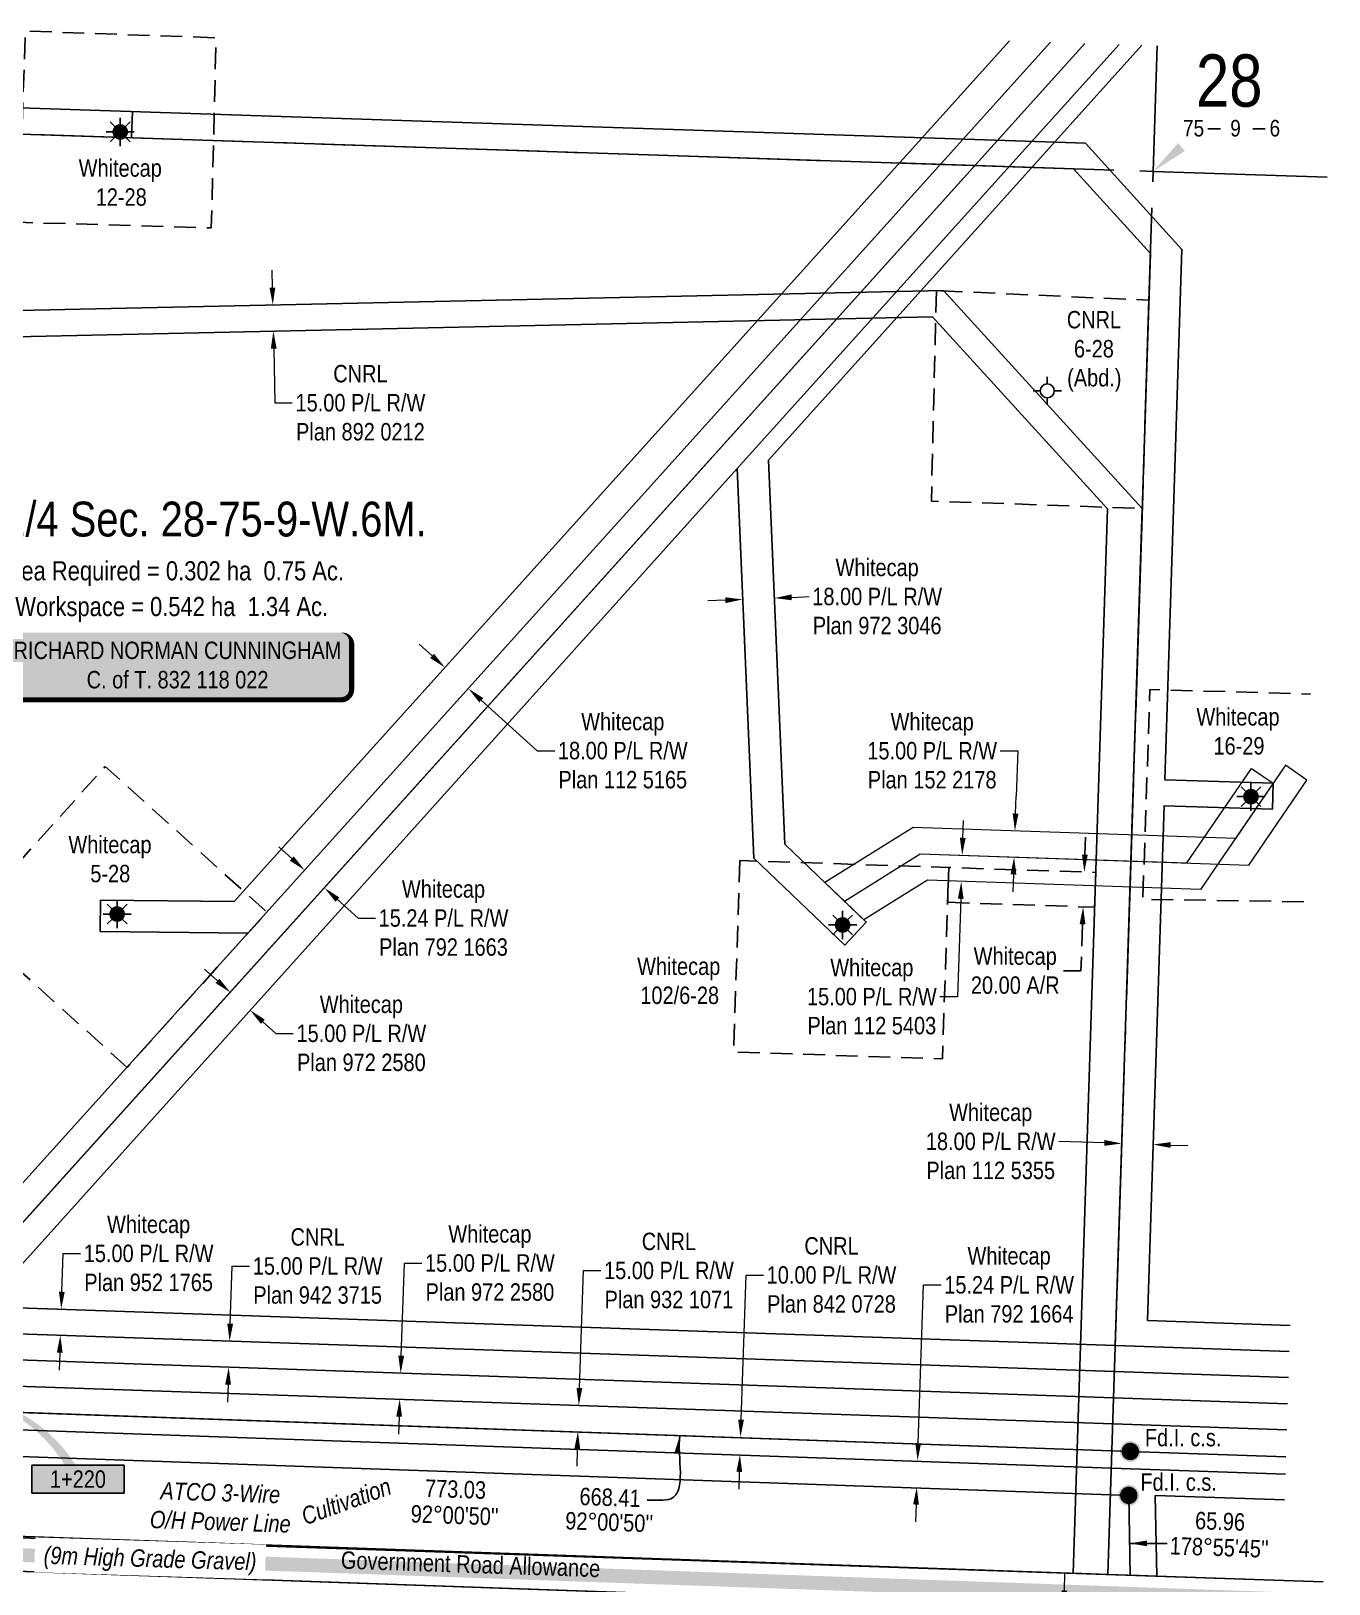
# Model space of a CAD drawing. Extents: x 348563 to 356787, y 6145683 to 6156014.
# Drawn here: x 352167 to 352912, y 6155084 to 6155975 of the extents above; entities that cross this region are included whole.
import ezdxf
from ezdxf.enums import TextEntityAlignment as Align

# ---------------------------------------------------------------- set-up
doc = ezdxf.new("R2010")
doc.units = 0
doc.header["$LTSCALE"] = 5
doc.header["$PDMODE"] = 34
doc.header["$PDSIZE"] = 0.03
doc.linetypes.add('foc-ACCESSROAD', pattern=[3.75, 2.5, -1.25])
doc.linetypes.add('foc-QUARTERLINE', pattern=[33, 25, -3, 2, -3])
doc.layers.get('Defpoints').update_dxf_attribs({"color": 9})
for name, color, linetype in [('10', 1, 'Continuous'), ('9', 3, 'Continuous'), ('AS-OWNER', 7, 'Continuous'), ('AS-POWER', 104, 'foc-POWER'), ('AS-ROADS', 254, 'Continuous'), ('AS-SYMBOL', 7, 'Continuous'), ('AS-TELEPHONE', 224, 'foc-TEL'), ('C-RW', 13, 'Continuous'), ('C-SYMBOL', 7, 'Continuous'), ('C-WS', 13, 'foc-ACCESSROAD'), ('F-AR', 190, 'foc-ACCESSROAD'), ('F-RW', 190, 'Continuous'), ('F-WS', 190, 'foc-ACCESSROAD'), ('F-WS-S', 8, 'Continuous'), ('L-AREAREQUIRED', 7, 'Continuous'), ('L-BD', 7, 'Continuous'), ('L-MON', 1, 'Continuous'), ('L-QSEC', 8, 'foc-QUARTERLINE'), ('L-ROAD-T', 7, 'Continuous'), ('L-SEC', 7, 'Continuous'), ('L-SECLBL', 7, 'Continuous'), ('P-CROSSINGS', 250, 'Continuous'), ('P-ELEVATION', 7, 'Continuous')]:
    doc.layers.add(name, color=color, linetype=linetype)
for name, color, linetype, lineweight in [('C-RW-T', 13, 'Continuous', 9), ('C-WS-T', 13, 'Continuous', 9), ('F-RW-T', 190, 'Continuous', 9), ('F-WS-T', 190, 'Continuous', 9), ('T-TEXT', 48, 'Continuous', 18)]:
    doc.layers.add(name, color=color, linetype=linetype, lineweight=lineweight)
doc.styles.add('100L', font='ARIALN.TTF', dxfattribs={"height": 11})
doc.styles.add('175L', font='ARIALN.TTF', dxfattribs={"height": 20})
doc.styles.add('80', font='ARIALN.TTF', dxfattribs={"height": 10})
doc.styles.add('80CG', font='ARIALN.TTF', dxfattribs={"height": 10})
doc.styles.add('80L', font='ARIALN.TTF', dxfattribs={"height": 10})
doc.styles.add('80LS', font='ARIALNI.TTF', dxfattribs={"height": 10})
doc.styles.add('foc-LtypeFont', font='ARIALN.TTF', dxfattribs={"height": 7.35})
doc.styles.add('Legend', font='ARIALN.TTF')
doc.styles.add('SIMPLEX', font='ARIALN.TTF')
doc.linetypes.add('foc-POWER', pattern='A,6,-1,["P",foc-LtypeFont,S=0.2,R=0,X=-0.625,Y=-0.75],-1.24,4', length=12.24)
doc.linetypes.add('foc-POWER-NOLINE', pattern='A,0,-4,["P",foc-LtypeFont,S=0.2,R=0,X=-0.625,Y=-0.75],-8.24', length=12.24)
doc.linetypes.add('foc-TEL', pattern='A,2,-1,["T",foc-LtypeFont,S=0.2,R=0,X=-0.425,Y=-0.75],-1.24,8', length=12.24)
doc.linetypes.add('foc-TEL-NOLINE', pattern='A,0,-2,["T",foc-LtypeFont,S=0.2,R=0,X=-0.425,Y=-0.75],-10.24', length=12.24)
doc.dimstyles.new('Compass 5 000', dxfattribs={"dimscale": 5, "dimtxt": 9, "dimasz": 2, "dimexe": 0.2, "dimexo": 0.0625, "dimgap": 0.5, "dimtad": 0, "dimtih": 1, "dimtoh": 1, "dimzin": 0, "dimdsep": 46, "dimtxsty": '80CG', "dimcen": 0.1, "dimse1": 1, "dimse2": 1, "dimclrd": 256, "dimclrt": 256, "dimaunit": 1, "dimadec": 4, "dimazin": 0, "dimtfac": 0.06, "dimtofl": 0, "dimtmove": 0, "dimatfit": 1, "dimfxl": 0.2, "dimtolj": 1, "dimtzin": 0, "dimlwd": -1, "dimarcsym": 0})

# ---------------------------------------------------------------- blocks, each defined once
blk = doc.blocks.new('L-SECLBL')
at = {"layer": '9', "color": 7}
for p, q in [((-5.08, -27.83), (-12.29, -27.83)), ((20.7, -27.83), (13.5, -27.83))]:
    blk.add_line(p, q, dxfattribs=at)
at = {"layer": '10', "color": 2, "style": 'SIMPLEX'}
blk.add_attdef('SEC', text='', height=30, dxfattribs=at).set_placement((0, 0), align=Align.MIDDLE)
at = {"layer": '10', "color": 5, "style": '80L'}
blk.add_attdef('TWP', text='', height=9.5, dxfattribs=at).set_placement((-14.43, -27.37), align=Align.MIDDLE_RIGHT)
blk.add_attdef('RGE', text='', height=9.5, dxfattribs=at).set_placement((3.62, -27.37), align=Align.MIDDLE_CENTER)
blk.add_attdef('MER', text='', height=9.5, dxfattribs=at).set_placement((23.17, -27.37), align=Align.MIDDLE_LEFT)
blk = doc.blocks.new('GAS')
h = blk.add_hatch(color=255)
h.dxf.hatch_style = 1
edge = h.paths.add_edge_path()
edge.add_arc((0, 0), 0.9, 0, 360)
for p, q in [((-0.81, 0), (-1.62, 0)), ((-0.57, 0.57), (-1.14, 1.14)), ((0, 0.81), (0, 1.62)), ((0.57, 0.57), (1.14, 1.14)), ((1.62, 0), (0.81, 0)), ((-0.57, -0.57), (-1.14, -1.14)), ((0, -0.81), (0, -1.62)), ((1.14, -1.14), (0.57, -0.57))]:
    blk.add_line(p, q)
blk.add_circle((0, 0), 0.8)
blk = doc.blocks.new('GABD')
for p, q in [((-0.81, 0), (-1.62, 0)), ((0, 0.81), (0, 1.62)), ((1.62, 0), (0.81, 0)), ((0, -0.81), (0, -1.62))]:
    blk.add_line(p, q)
blk.add_circle((0, 0), 0.8)
blk = doc.blocks.new('*D501')
at = {"layer": 'Defpoints', "color": 0, "transparency": 16777216}
for p in [(352183.87, 6155241.37), (352291.53, 6155237.67), (352291.01, 6155222.69)]:
    blk.add_point(p, dxfattribs=at)
at = {"layer": 'F-RW-T', "transparency": 16777216}
for p, q in [((352184.22, 6155251.36), (352184.97, 6155273.37)), ((352184.97, 6155273.37), (352194.97, 6155273.37)), ((352183.01, 6155216.4), (352182.67, 6155206.4))]:
    blk.add_line(p, q, dxfattribs=at)
for points in [[(352182.55, 6155251.42), (352185.88, 6155251.31), (352183.87, 6155241.37)], [(352181.35, 6155216.45), (352184.68, 6155216.34), (352183.36, 6155226.39)]]:
    blk.add_solid(points, dxfattribs=at)
at = {"layer": 'F-RW-T', "transparency": 16777216, "insert": (352234.06, 6155273.37), "char_height": 10, "attachment_point": 5, "style": '80CG'}
blk.add_mtext('\\A1;\\A1;Whitecap\\P15.00 P/L R/W\\PPlan 952 1765', dxfattribs=at)
blk = doc.blocks.new('*D502')
at = {"layer": 'C-RW-T', "transparency": 16777216}
for p, q in [((352280.89, 6155233.05), (352282.03, 6155266.14)), ((352282.03, 6155266.14), (352292.03, 6155266.14)), ((352279.69, 6155198.07), (352279.34, 6155188.07))]:
    blk.add_line(p, q, dxfattribs=at)
for points in [[(352279.22, 6155233.1), (352282.56, 6155232.99), (352280.55, 6155223.05)], [(352278.02, 6155198.12), (352281.35, 6155198.01), (352280.03, 6155208.06)]]:
    blk.add_solid(points, dxfattribs=at)
at = {"layer": 'Defpoints', "color": 0, "transparency": 16777216}
for p in [(352280.55, 6155223.05), (352332.54, 6155221.27), (352332.03, 6155206.27)]:
    blk.add_point(p, dxfattribs=at)
at = {"layer": 'C-RW-T', "transparency": 16777216, "insert": (352331.11, 6155266.14), "char_height": 10, "attachment_point": 5, "style": '80CG'}
blk.add_mtext('\\A1;CNRL\\P15.00 P/L R/W\\PPlan 942 3715', dxfattribs=at)
blk = doc.blocks.new('*D503')
at = {"layer": 'Defpoints', "color": 0, "transparency": 16777216}
for p in [(352378.75, 6155204.66), (352451.73, 6155202.15), (352451.22, 6155187.17)]:
    blk.add_point(p, dxfattribs=at)
at = {"layer": 'F-RW-T', "transparency": 16777216}
for p, q in [((352379.09, 6155214.66), (352380.92, 6155267.85)), ((352380.92, 6155267.85), (352390.92, 6155267.85)), ((352377.89, 6155179.68), (352377.54, 6155169.69))]:
    blk.add_line(p, q, dxfattribs=at)
for points in [[(352377.43, 6155214.72), (352380.76, 6155214.6), (352378.75, 6155204.66)], [(352376.22, 6155179.74), (352379.55, 6155179.63), (352378.23, 6155189.68)]]:
    blk.add_solid(points, dxfattribs=at)
at = {"layer": 'F-RW-T', "transparency": 16777216, "insert": (352430.01, 6155267.85), "char_height": 10, "attachment_point": 5, "style": '80CG'}
blk.add_mtext('\\A1;Whitecap\\P15.00 P/L R/W\\PPlan 972 2580', dxfattribs=at)
blk = doc.blocks.new('*D504')
at = {"layer": 'C-RW-T', "transparency": 16777216}
for p, q in [((352481.39, 6155196.13), (352483.7, 6155263.56)), ((352483.7, 6155263.56), (352493.7, 6155263.56)), ((352480.19, 6155161.17), (352479.84, 6155151.17))]:
    blk.add_line(p, q, dxfattribs=at)
for points in [[(352479.72, 6155196.19), (352483.05, 6155196.08), (352481.04, 6155186.14)], [(352478.52, 6155161.23), (352481.85, 6155161.11), (352480.53, 6155171.16)]]:
    blk.add_solid(points, dxfattribs=at)
at = {"layer": 'Defpoints', "color": 0, "transparency": 16777216}
for p in [(352481.04, 6155186.14), (352541.1, 6155184.08), (352540.59, 6155169.1)]:
    blk.add_point(p, dxfattribs=at)
at = {"layer": 'C-RW-T', "transparency": 16777216, "insert": (352532.79, 6155263.56), "char_height": 10, "attachment_point": 5, "style": '80CG'}
blk.add_mtext('\\A1;CNRL\\P15.00 P/L R/W\\PPlan 932 1071', dxfattribs=at)
blk = doc.blocks.new('*D505')
at = {"layer": 'C-RW-T', "transparency": 16777216}
for p, q in [((352574.21, 6155177.95), (352577.06, 6155261)), ((352577.06, 6155261), (352587.06, 6155261)), ((352573.18, 6155147.98), (352572.84, 6155137.99))]:
    blk.add_line(p, q, dxfattribs=at)
for points in [[(352572.54, 6155178.01), (352575.88, 6155177.89), (352573.87, 6155167.96)], [(352571.52, 6155148.04), (352574.85, 6155147.92), (352573.52, 6155157.98)]]:
    blk.add_solid(points, dxfattribs=at)
at = {"layer": 'Defpoints', "color": 0, "transparency": 16777216}
for p in [(352573.87, 6155167.96), (352683.6, 6155164.19), (352683.26, 6155154.21)]:
    blk.add_point(p, dxfattribs=at)
at = {"layer": 'C-RW-T', "transparency": 16777216, "insert": (352626.14, 6155261), "char_height": 10, "attachment_point": 5, "style": '80CG'}
blk.add_mtext('\\A1;CNRL\\P10.00 P/L R/W\\PPlan 842 0728', dxfattribs=at)
blk = doc.blocks.new('*D506')
at = {"layer": 'Defpoints', "color": 0, "transparency": 16777216}
for p in [(352675.55, 6155154.48), (352706.41, 6155153.41), (352705.88, 6155138.16)]:
    blk.add_point(p, dxfattribs=at)
at = {"layer": 'F-RW-T', "transparency": 16777216}
for p, q in [((352675.9, 6155164.47), (352679.03, 6155255.29)), ((352679.03, 6155255.29), (352689.03, 6155255.29)), ((352674.68, 6155129.23), (352674.34, 6155119.23))]:
    blk.add_line(p, q, dxfattribs=at)
for points in [[(352674.23, 6155164.53), (352677.56, 6155164.41), (352675.55, 6155154.48)], [(352673.02, 6155129.28), (352676.35, 6155129.17), (352675.03, 6155139.22)]]:
    blk.add_solid(points, dxfattribs=at)
at = {"layer": 'F-RW-T', "transparency": 16777216, "insert": (352728.12, 6155255.29), "char_height": 10, "attachment_point": 5, "style": '80CG'}
blk.add_mtext('\\A1;Whitecap\\P15.24 P/L R/W\\PPlan 792 1664', dxfattribs=at)
blk = doc.blocks.new('*D508')
at = {"layer": 'Defpoints', "color": 0, "transparency": 16777216}
for p in [(352793.2, 6155348.84), (352811.19, 6155348.26), (352792.8, 6155336.52)]:
    blk.add_point(p, dxfattribs=at)
at = {"layer": 'F-RW-T', "transparency": 16777216}
for p, q in [((352782.81, 6155336.85), (352756.63, 6155337.69)), ((352820.79, 6155335.62), (352830.79, 6155335.3))]:
    blk.add_line(p, q, dxfattribs=at)
for points in [[(352782.86, 6155338.51), (352782.76, 6155335.18), (352792.8, 6155336.52)], [(352820.85, 6155337.29), (352820.74, 6155333.96), (352810.8, 6155335.94)]]:
    blk.add_solid(points, dxfattribs=at)
at = {"layer": 'F-RW-T', "transparency": 16777216, "insert": (352717.55, 6155337.69), "char_height": 10, "attachment_point": 5, "style": '80CG'}
blk.add_mtext('\\A1;Whitecap\\P18.00 P/L R/W\\PPlan 112 5355', dxfattribs=at)
blk = doc.blocks.new('*D509')
at = {"layer": 'C-RW-T', "transparency": 16777216}
for p, q in [((352305.14, 6155827.96), (352304.92, 6155837.95)), ((352305.9, 6155792.91), (352306.57, 6155761.79)), ((352306.57, 6155761.79), (352316.57, 6155761.79))]:
    blk.add_line(p, q, dxfattribs=at)
for points in [[(352306.8, 6155827.99), (352303.47, 6155827.92), (352305.35, 6155817.96)], [(352307.56, 6155792.95), (352304.23, 6155792.88), (352305.68, 6155802.91)]]:
    blk.add_solid(points, dxfattribs=at)
at = {"layer": 'Defpoints', "color": 0, "transparency": 16777216}
for p in [(352309.29, 6155818.04), (352305.68, 6155802.91), (352309.61, 6155803)]:
    blk.add_point(p, dxfattribs=at)
at = {"layer": 'C-RW-T', "transparency": 16777216, "insert": (352355.66, 6155761.79), "char_height": 10, "attachment_point": 5, "style": '80CG'}
blk.add_mtext('\\A1;CNRL\\P15.00 P/L R/W\\PPlan 892 0212', dxfattribs=at)
blk = doc.blocks.new('*D510')
at = {"layer": 'Defpoints', "color": 0, "transparency": 16777216}
for p in [(352404.22, 6155609.79), (352338.09, 6155536.38), (352351.5, 6155524.31)]:
    blk.add_point(p, dxfattribs=at)
at = {"layer": 'F-RW-T', "transparency": 16777216}
for p, q in [((352396.79, 6155616.48), (352389.36, 6155623.17)), ((352425.05, 6155591.02), (352457.22, 6155562.04)), ((352457.22, 6155562.04), (352467.22, 6155562.04))]:
    blk.add_line(p, q, dxfattribs=at)
for points in [[(352397.91, 6155617.72), (352395.68, 6155615.24), (352404.22, 6155609.79)], [(352426.17, 6155592.26), (352423.94, 6155589.78), (352417.62, 6155597.71)]]:
    blk.add_solid(points, dxfattribs=at)
at = {"layer": 'F-RW-T', "transparency": 16777216, "insert": (352506.3, 6155562.04), "char_height": 10, "attachment_point": 5, "style": '80CG'}
blk.add_mtext('\\A1;Whitecap\\P18.00 P/L R/W\\PPlan 112 5165', dxfattribs=at)
blk = doc.blocks.new('*D511')
at = {"layer": 'Defpoints', "color": 0, "transparency": 16777216}
for p in [(352321.35, 6155490.84), (352335.05, 6155483.23), (352332.7, 6155480.62)]:
    blk.add_point(p, dxfattribs=at)
at = {"layer": 'F-RW-T', "transparency": 16777216}
for p, q in [((352316.26, 6155500.14), (352308.83, 6155506.83)), ((352342.48, 6155476.53), (352354.28, 6155465.91)), ((352354.28, 6155465.91), (352364.28, 6155465.91))]:
    blk.add_line(p, q, dxfattribs=at)
for points in [[(352317.38, 6155501.37), (352315.15, 6155498.9), (352323.7, 6155493.44)], [(352343.59, 6155477.77), (352341.36, 6155475.3), (352335.05, 6155483.23)]]:
    blk.add_solid(points, dxfattribs=at)
at = {"layer": 'F-RW-T', "transparency": 16777216, "insert": (352403.36, 6155465.91), "char_height": 10, "attachment_point": 5, "style": '80CG'}
blk.add_mtext('\\A1;Whitecap\\P15.24 P/L R/W\\PPlan 792 1663', dxfattribs=at)
blk = doc.blocks.new('*D512')
at = {"layer": 'Defpoints', "color": 0, "transparency": 16777216}
for p in [(352276.43, 6155418.12), (352292.26, 6155413.09), (352287.68, 6155408)]:
    blk.add_point(p, dxfattribs=at)
at = {"layer": 'F-RW-T', "transparency": 16777216}
for p, q in [((352273.56, 6155429.89), (352266.13, 6155436.58)), ((352299.69, 6155406.4), (352307.13, 6155399.71)), ((352307.13, 6155399.71), (352317.13, 6155399.71))]:
    blk.add_line(p, q, dxfattribs=at)
for points in [[(352274.68, 6155431.13), (352272.45, 6155428.66), (352281, 6155423.21)], [(352300.81, 6155407.64), (352298.58, 6155405.16), (352292.26, 6155413.09)]]:
    blk.add_solid(points, dxfattribs=at)
at = {"layer": 'F-RW-T', "transparency": 16777216, "insert": (352356.21, 6155399.71), "char_height": 10, "attachment_point": 5, "style": '80CG'}
blk.add_mtext('\\A1;Whitecap\\P15.00 P/L R/W\\PPlan 972 2580', dxfattribs=at)
blk = doc.blocks.new('*D513')
at = {"layer": 'Defpoints', "color": 0, "transparency": 16777216}
for p in [(352731.46, 6155515.97), (352779.65, 6155514.33), (352779.14, 6155499.34)]:
    blk.add_point(p, dxfattribs=at)
at = {"layer": 'F-RW-T', "transparency": 16777216}
for p, q in [((352723.03, 6155561.98), (352733.03, 6155561.98)), ((352733.03, 6155561.98), (352732.15, 6155535.96)), ((352731.81, 6155525.96), (352732.15, 6155535.96)), ((352730.61, 6155490.99), (352730.27, 6155480.99))]:
    blk.add_line(p, q, dxfattribs=at)
for points in [[(352730.14, 6155526.02), (352733.47, 6155525.91), (352731.46, 6155515.97)], [(352728.95, 6155491.04), (352732.28, 6155490.93), (352730.95, 6155500.98)]]:
    blk.add_solid(points, dxfattribs=at)
at = {"layer": 'F-RW-T', "transparency": 16777216, "insert": (352683.95, 6155561.98), "char_height": 10, "attachment_point": 5, "style": '80CG'}
blk.add_mtext('\\A1;Whitecap\\P15.00 P/L R/W\\PPlan 152 2178', dxfattribs=at)
blk = doc.blocks.new('*D514')
at = {"layer": 'Defpoints', "color": 0, "transparency": 16777216}
for p in [(352701.16, 6155502), (352704.02, 6155501.9), (352703.51, 6155486.87)]:
    blk.add_point(p, dxfattribs=at)
at = {"layer": 'F-RW-T', "transparency": 16777216}
for p, q in [((352701.5, 6155511.99), (352701.84, 6155521.99)), ((352700.3, 6155476.97), (352698.39, 6155420.81)), ((352698.39, 6155420.81), (352688.39, 6155420.81))]:
    blk.add_line(p, q, dxfattribs=at)
for points in [[(352699.83, 6155512.05), (352703.16, 6155511.94), (352701.16, 6155502)], [(352698.64, 6155477.03), (352701.97, 6155476.92), (352700.64, 6155486.97)]]:
    blk.add_solid(points, dxfattribs=at)
at = {"layer": 'F-RW-T', "transparency": 16777216, "insert": (352649.3, 6155420.81), "char_height": 10, "attachment_point": 5, "style": '80CG'}
blk.add_mtext('\\A1;Whitecap\\P15.00 P/L R/W\\PPlan 112 5403', dxfattribs=at)
blk = doc.blocks.new('*D515')
at = {"layer": 'Defpoints', "color": 0, "transparency": 16777216}
for p in [(352575.17, 6155649.76), (352593.25, 6155650.54), (352593.29, 6155649.66)]:
    blk.add_point(p, dxfattribs=at)
at = {"layer": 'F-RW-T', "transparency": 16777216}
for p, q in [((352565.21, 6155648.46), (352555.22, 6155648.03)), ((352603.28, 6155650.09), (352613.27, 6155650.52))]:
    blk.add_line(p, q, dxfattribs=at)
for points in [[(352565.14, 6155650.12), (352565.28, 6155646.79), (352575.2, 6155648.89)], [(352603.21, 6155651.75), (352603.35, 6155648.42), (352593.29, 6155649.66)]]:
    blk.add_solid(points, dxfattribs=at)
at = {"layer": 'F-RW-T', "transparency": 16777216, "insert": (352652.36, 6155650.52), "char_height": 10, "attachment_point": 5, "style": '80CG'}
blk.add_mtext('\\A1;Whitecap\\P18.00 P/L R/W\\PPlan 972 3046', dxfattribs=at)
blk = doc.blocks.new('*U516')
h = blk.add_hatch(color=59)
edge = h.paths.add_edge_path()
edge.add_line((-94, -20), (94, -20))
edge.add_arc((94, -14), 6, 270, 360)
edge.add_line((100, -14), (100, 12.5))
edge.add_arc((94, 12.5), 6, 0, 90)
edge.add_line((94, 18.5), (-94, 18.5))
edge.add_arc((-94, 12.5), 6, 90, 180)
edge.add_line((-100, 12.5), (-100, -14))
edge.add_arc((-94, -14), 6, 180, 270)
at = {"color": 1, "flags": 128}
blk.add_lwpolyline([(-94, -20, 3, 3, 0), (94, -20, 3, 3, 0.414214), (100, -14, 3, 3, 0), (100, 12.5, 3, 0, 0.414214), (94, 18.5, 0, 0, 0), (-94, 18.5, 0, 0, 0.414214), (-100, 12.5, 0, 0, 0), (-100, -14, 0, 3, 0.414214)], format="xyseb", close=True, dxfattribs=at)
blk.add_lwpolyline([(-11.58, -4.52, 0, 7.5, 0), (0, 0, 0, 0, 0)], format="xyseb", dxfattribs=at)
at = {"color": 1, "style": '80'}
blk.add_attdef('ENTER_TEXT_001', (-35.99, -5), '', height=10, dxfattribs=at)
blk = doc.blocks.new('*D521')
at = {"layer": 'Defpoints', "color": 0, "transparency": 16777216}
for p in [(352753.88, 6155492.96), (352753.21, 6155472.98), (352770.59, 6155472.39)]:
    blk.add_point(p, dxfattribs=at)
at = {"layer": 'F-WS', "transparency": 16777216}
for p, q in [((352771.6, 6155502.37), (352771.93, 6155512.37)), ((352770.26, 6155462.4), (352769.36, 6155435.72)), ((352769.36, 6155435.72), (352759.36, 6155435.72))]:
    blk.add_line(p, q, dxfattribs=at)
for points in [[(352769.93, 6155502.43), (352773.26, 6155502.32), (352771.26, 6155492.38)], [(352768.59, 6155462.46), (352771.92, 6155462.34), (352770.59, 6155472.39)]]:
    blk.add_solid(points, dxfattribs=at)
at = {"layer": 'F-WS', "transparency": 16777216, "insert": (352731.63, 6155435.72), "char_height": 10, "attachment_point": 5, "style": '80CG'}
blk.add_mtext('\\A1;Whitecap\\P20.00 A/R', dxfattribs=at)
blk = doc.blocks.new('fdia')
at = {"color": 255, "const_width": 1}
blk.add_lwpolyline([(-0.5, 0, 1), (0.5, 0, 1)], format="xyb", close=True, dxfattribs=at)
blk = doc.blocks.new('Fdiaa')
blk.add_blockref('fdia', (0, 0))
blk = doc.blocks.new('fdib')
at = {"color": 1, "const_width": 1.6}
blk.add_lwpolyline([(-0.4, 0, 1), (0.4, 0, 1)], format="xyb", close=True, dxfattribs=at)
at = {"color": 1}
blk.add_circle((0, 0), 0.8, dxfattribs=at)
blk = doc.blocks.new('Fdibb')
blk.add_blockref('fdib', (0, 0))
blk = doc.blocks.new('fdicc')
for name in ['Fdibb', 'Fdiaa']:
    blk.add_blockref(name, (0, 0))
blk = doc.blocks.new('FDI')
blk.add_blockref('fdicc', (0, 0))
blk = doc.blocks.new('*U572')
h = blk.add_hatch(color=111)
h.dxf.hatch_style = 1
h.paths.add_polyline_path([(-26.5, 8), (26.5, 8), (26.5, -8), (-26.5, -8)])
for p, q in [((-26.5, -8), (-26.5, 8)), ((-26.5, 8), (26.5, 8)), ((26.5, -8), (26.5, 8)), ((-26.5, -8), (26.5, -8))]:
    blk.add_line(p, q)
at = {"layer": 'P-ELEVATION', "color": 7, "flags": 128}
blk.add_lwpolyline([(0, 0, 10, 0, 0), (-16.33, 1.12, 0, 0, 0)], format="xyseb", dxfattribs=at)
at = {"layer": 'P-ELEVATION', "style": 'Legend'}
blk.add_attdef('STATION', text='', height=10, dxfattribs=at).set_placement((0, 0), align=Align.MIDDLE_CENTER)
blk = doc.blocks.new('*D589')
at = {"layer": 'Defpoints', "color": 0, "transparency": 16777216}
for p in [(352763.07, 6155069.77), (352758.91, 6155051.6), (352762.47, 6155051.49)]:
    blk.add_point(p, dxfattribs=at)
at = {"layer": 'F-RW-T', "transparency": 16777216}
for p, q in [((352759.85, 6155079.89), (352760.18, 6155089.88)), ((352758.57, 6155041.61), (352756.73, 6154986.3)), ((352756.73, 6154986.3), (352746.73, 6154986.3))]:
    blk.add_line(p, q, dxfattribs=at)
for points in [[(352758.18, 6155079.94), (352761.51, 6155079.83), (352759.51, 6155069.89)], [(352756.91, 6155041.67), (352760.24, 6155041.55), (352758.91, 6155051.6)]]:
    blk.add_solid(points, dxfattribs=at)
at = {"layer": 'F-RW-T', "transparency": 16777216, "insert": (352718.99, 6154986.3), "char_height": 10, "attachment_point": 5, "style": '80CG', "bg_fill": 3, "box_fill_scale": 1.1, "bg_fill_color": 256, "bg_fill_true_color": 13158600, "bg_fill_transparency": 0}
blk.add_mtext('\\A1;Whitecap\\P20.00 A/R', dxfattribs=at)

msp = doc.modelspace()

# ---------------------------------------------------------------- linework, layer by layer
at = {"layer": 'AS-POWER', "linetype": 'foc-POWER-NOLINE', "flags": 128}
msp.add_lwpolyline([(351977.914, 6155118.057), (351987.514, 6155116.187), (352058.211, 6155113.514), (352908.344, 6155084.827)], dxfattribs=at)
at = {"layer": 'AS-ROADS', "const_width": 7.998, "flags": 128}
msp.add_lwpolyline([(351054.665, 6155136.709), (351968.425, 6155106.928), (352907.737, 6155074.083)], dxfattribs=at)
at = {"layer": 'AS-TELEPHONE', "linetype": 'foc-TEL-NOLINE', "flags": 128}
msp.add_lwpolyline([(351048.689, 6155126.911), (351149.301, 6155123.581), (351956.325, 6155098.261), (351991.408, 6155100.171), (352057.958, 6155097.841), (352070.855, 6155093.945), (352884.095, 6155065.547)], dxfattribs=at)
at = {"layer": 'C-RW', "flags": 128}
msp.add_lwpolyline([(352764.823, 6155089.839), (352784.538, 6155700.953), (352684.13, 6155811.125), (351999.503, 6155796.227), (352000.002, 6155811.4), (352690.473, 6155826.273), (352804.55, 6155701.156), (352784.834, 6155089.14)], close=True, dxfattribs=at)
for points in [[(352888.017, 6155187.122), (352788.081, 6155190.571), (352142.342, 6155212.804), (352042.492, 6155297.817), (351983.139, 6155298.626), (351983.631, 6155313.606), (352048.109, 6155312.743), (352147.65, 6155227.62), (352788.662, 6155205.587), (352888.5, 6155202.118)], [(352887.03, 6155156.557), (352797.691, 6155159.698), (352129.867, 6155183.173), (352031.01, 6155268.143), (351982.156, 6155268.751), (351982.642, 6155283.518), (352036.717, 6155282.866), (352135.645, 6155197.982), (352787.61, 6155175.605), (352887.535, 6155172.158)], [(352886.71, 6155146.565), (352786.797, 6155150.077), (351979.187, 6155178.466), (351979.516, 6155188.458), (352797.691, 6155159.698), (352887.03, 6155156.557)]]:
    msp.add_lwpolyline(points, dxfattribs=at)
at = {"layer": 'C-WS', "flags": 128}
msp.add_lwpolyline([(352686.342, 6155826.184), (352683.473, 6155705.357), (352804.55, 6155701.156), (352808.401, 6155820.72)], close=True, dxfattribs=at)
at = {"layer": 'F-AR', "flags": 128}
msp.add_lwpolyline([(352692.828, 6155474.999), (352777.168, 6155472.174), (352777.812, 6155492.159), (352693.497, 6155494.983)], close=True, dxfattribs=at)
at = {"layer": 'F-RW'}
msp.add_line((352224.256, 6155914.104), (352224.753, 6155929.092), dxfattribs=at)
at = {"layer": 'F-RW', "flags": 128}
for points in [[(352751.85, 6155968.798), (352291.116, 6155457.272), (352119.792, 6155267.424), (352037.756, 6155176.416), (352057.659, 6155175.74), (352103.248, 6155226.314), (352771.654, 6155968.142)], [(352771.654, 6155968.142), (352102.976, 6155226.013), (352114.874, 6155215.804), (352571.97, 6155724.15), (352791.36, 6155967.488)], [(352728.341, 6155969.577), (352283.209, 6155475.459), (352206.415, 6155476.2), (352206.247, 6155458.206), (352291.116, 6155457.272), (352751.85, 6155968.798)], [(352791.36, 6155967.488), (352571.97, 6155724.15), (352581.588, 6155500.31), (352633.828, 6155450.402), (352646.07, 6155463.647), (352599.341, 6155508.31), (352589.904, 6155728.809), (352804.353, 6155967.058)], [(352889.464, 6155232.054), (352807.536, 6155234.94), (352817.073, 6155530.408), (352879.259, 6155528.422), (352879.737, 6155543.404), (352817.561, 6155545.391), (352827.345, 6155849.87), (352771.902, 6155910.953), (352004.214, 6155936.279), (352003.612, 6155921.164), (352765.063, 6155896.175), (352809.263, 6155847.479), (352789.069, 6155220.586), (352888.983, 6155217.108)], [(352888.5, 6155202.118), (352788.662, 6155205.587), (352147.65, 6155227.62), (352048.109, 6155312.743), (351983.631, 6155313.606), (351984.124, 6155328.597), (352053.725, 6155327.669), (352153.412, 6155242.415), (352789.141, 6155220.583), (352888.983, 6155217.108)], [(352887.535, 6155172.158), (352787.61, 6155175.605), (352135.645, 6155197.982), (352036.717, 6155282.866), (351982.642, 6155283.518), (351983.139, 6155298.626), (352042.492, 6155297.817), (352142.342, 6155212.804), (352788.081, 6155190.571), (352888.017, 6155187.122)], [(352886.71, 6155146.565), (352786.797, 6155150.077), (351979.187, 6155178.466), (351978.686, 6155163.238), (352024.449, 6155161.629), (352022.866, 6155115.748), (352038.469, 6155115.203), (352040.145, 6155161.078), (352786.307, 6155134.849), (352796.802, 6155134.48), (352797.658, 6155088.695), (352812.907, 6155088.165), (352812.042, 6155134.388), (352886.237, 6155131.879)]]:
    msp.add_lwpolyline(points, dxfattribs=at)
at = {"layer": 'F-RW-T', "flags": 128}
for points in [[(352633.571, 6155475.591), (352677.103, 6155502.818), (352865.744, 6155496.387), (352899.129, 6155545.192), (352886.752, 6155553.659), (352858.019, 6155511.656), (352673.035, 6155517.961), (352622.386, 6155486.283)], [(352644.701, 6155464.955), (352633.571, 6155475.591), (352677.103, 6155502.818), (352830.237, 6155497.598), (352867.358, 6155551.862), (352879.737, 6155543.404), (352837.983, 6155482.366), (352681.24, 6155487.616)]]:
    msp.add_lwpolyline(points, close=True, dxfattribs=at)
at = {"layer": 'F-WS', "flags": 128}
for points in [[(352159.632, 6155865.437), (352163.26, 6155975.235), (352272.8, 6155971.365), (352270.06, 6155862.215)], [(352221.706, 6155380.198), (352128.845, 6155463.855), (352209.143, 6155552.988), (352301.99, 6155469.344)]]:
    msp.add_lwpolyline(points, close=True, dxfattribs=at)
for points in [[(352897.3, 6155475.298), (352804.872, 6155476.677), (352808.987, 6155597.23), (352901.139, 6155594.481)], [(352573.595, 6155498.999), (352569.914, 6155389.089), (352689.816, 6155385.073), (352693.497, 6155494.983), (352573.595, 6155498.999)]]:
    msp.add_lwpolyline(points, dxfattribs=at)
at = {"layer": 'L-QSEC'}
for p, q in [((352810.783, 6155894.659), (352813.115, 6155966.767)), ((352003.612, 6155921.164), (352810.783, 6155894.659)), ((352784.834, 6155089.14), (352810.783, 6155894.659)), ((352810.783, 6155894.659), (352910.702, 6155891.327))]:
    msp.add_line(p, q, dxfattribs=at)
at = {"layer": 'L-SEC'}
for p, q in [((351977.177, 6155117.343), (352784.834, 6155089.14)), ((351976.516, 6155097.239), (352784.417, 6155069.028)), ((352784.834, 6155089.14), (352885.78, 6155085.635))]:
    msp.add_line(p, q, dxfattribs=at)
at = {"layer": 'L-SECLBL', "flags": 128}
msp.add_lwpolyline([(352810.783, 6155894.659, 0, 5.998, 0), (352827.082, 6155908.639, 0, 0, 0)], format="xyseb", dxfattribs=at)
at = {"layer": 'P-ELEVATION', "color": 7, "flags": 128}
msp.add_lwpolyline([(352193.469, 6155143.837, 5.998, 0, 0.2775659), (352118.946, 6155192.56, 0, 0, 0)], format="xyseb", dxfattribs=at)

# ---------------------------------------------------------------- block references
at = {"layer": 'AS-OWNER'}
ref = msp.add_blockref('*U516', (352250.651, 6155611.256), dxfattribs=dict(at, xscale=0.9994957235382926, yscale=0.9994957235382926, zscale=0.9994957235382926))
ref.add_attrib('ENTER_TEXT_001', 'RICHARD NORMAN CUNNINGHAM', (352156.527, 6155614.673), dxfattribs={"layer": '0', "color": 1, "height": 9.99496, "style": '80'})
ref.add_attrib('ENTER_TEXT_002', 'C. of T. 832 118 022', (352198.477, 6155597.837), dxfattribs={"layer": '0', "color": 1, "height": 9.99496, "style": '80'})
at = {"layer": 'F-WS-S', "color": 2, "xscale": 4.998703299999957, "yscale": 4.998703299999957, "zscale": 4.998703299999957}
for name, p in [('GAS', (352217.752, 6155917.324)), ('GABD', (352750.027, 6155768.633)), ('GAS', (352215.979, 6155468.259)), ('GAS', (352632.502, 6155462.006))]:
    msp.add_blockref(name, p, dxfattribs=at)
at = {"layer": 'F-WS-S', "xscale": 4.998703299999957, "yscale": 4.998703299999957, "zscale": 4.998703299999957}
msp.add_blockref('GAS', (352866.971, 6155535.654), dxfattribs=at)
at = {"layer": 'L-MON', "xscale": 4.999999999999963, "yscale": 4.999999999999963, "zscale": 4.999999999999963}
for p in [(352797.691, 6155159.693), (352796.802, 6155134.48)]:
    msp.add_blockref('FDI', p, dxfattribs=at)
at = {"layer": 'L-SECLBL', "xscale": 0.9997406599999928, "yscale": 0.9997406599999928, "zscale": 0.9997406599999928}
msp.add_blockref('L-SECLBL', (352854.483, 6155946.83), dxfattribs=at).add_auto_attribs({'SEC': '28', 'TWP': '75', 'RGE': '9', 'MER': '6'})
at = {"layer": 'P-CROSSINGS', "xscale": 0.9994840965544196, "yscale": 0.9994840965544196, "zscale": 0.9994840965544196}
msp.add_blockref('*U572', (352193.469, 6155143.837), dxfattribs=at).add_auto_attribs({'STATION': '1+220'})

# ---------------------------------------------------------------- texts
at = {"layer": 'C-SYMBOL', "color": 3, "style": '175L'}
msp.add_text('S.W.1/4 Sec. 28-75-9-W.6M.', height=19.99487, dxfattribs=at).set_placement((352247.314, 6155679.043), align=Align.BOTTOM_CENTER)
at = {"layer": 'C-WS-T', "insert": (352761.037, 6155814.53), "char_height": 9.99755, "attachment_point": 1, "style": '80L'}
msp.add_mtext_dynamic_manual_height_columns('\\pi0.20377;CNRL\\P\\pi4.3024;6-28\\P\\pi0.39813;(Abd.)', width=30.59795, gutter_width=50.012, heights=[0], dxfattribs=at)
at = {"layer": 'F-WS-T', "attachment_point": 1, "style": '80L'}
for s, width, gutter_width, insert, char_height in [('\\pi0.14613;Whitecap\\P\\pi9.9297;12-28', 47.39674, 50.012, (352193.764, 6155901.598), 9.99496), ('\\pi0.13456;Whitecap\\P\\pi9.9206;16-29', 47.38513, 50, (352835.525, 6155586.494), 9.99741), ('\\pi0.14613;Whitecap\\P\\pi12.728;5-28', 47.39674, 50.012, (352187.866, 6155513.165), 9.99496), ('\\pi0.14613;Whitecap\\P\\pi1.9699;102/6-28', 47.39674, 50.012, (352514.408, 6155443.276), 9.99496)]:
    msp.add_mtext_dynamic_manual_height_columns(s, width=width, gutter_width=gutter_width, heights=[0], dxfattribs=dict(at, insert=insert, char_height=char_height))
at = {"layer": 'L-AREAREQUIRED', "color": 5, "style": '100L'}
for s, p in [('Area Required = 0.302 ha  0.75 Ac.', (352247.314, 6155656.549)), ('Workspace = 0.542 ha  1.34 Ac.', (352247.314, 6155636.027))]:
    msp.add_text(s, height=10.99718, dxfattribs=at).set_placement(p, align=Align.BOTTOM_CENTER)
at = {"layer": 'L-BD', "style": '80L'}
for s, height, p in [('773.03', 9.9974, (352410.274, 6155138.063)), ('668.41', 9.9974, (352498.991, 6155133.36)), ("92°00'50''", 9.9974, (352409.748, 6155123.077)), ("92°00'50''", 9.9974, (352498.49, 6155119.122)), ('65.96', 9.9974, (352849.244, 6155119.621)), ("178°55'45''", 9.99743, (352848.717, 6155104.634))]:
    msp.add_text(s, height=height, rotation=357.9868, dxfattribs=at).set_placement(p, align=Align.MIDDLE)
at = {"layer": 'L-MON', "char_height": 9.9948, "attachment_point": 1, "style": '80L'}
for insert in [(352806.06, 6155172.659), (352803.466, 6155147.124)]:
    msp.add_mtext_dynamic_manual_height_columns('Fd.I. c.s.', width=43.04927, gutter_width=50, heights=[0], dxfattribs=dict(at, insert=insert))
at = {"layer": 'L-ROAD-T', "style": '80L'}
msp.add_text('Government Road Allowance', height=9.99755, rotation=358.092263, dxfattribs=at).set_placement((352418.907, 6155094.965), align=Align.MIDDLE_CENTER)
at = {"layer": 'T-TEXT', "style": '80LS'}
msp.add_text('Cultivation', height=9.99496, rotation=20, dxfattribs=at).set_placement((352347.496, 6155131.109), align=Align.MIDDLE_CENTER)

# ---------------------------------------------------------------- dimensions: what is measured, and where the dimension line sits
at = {"layer": 'C-RW-T'}
for base, p1, p2, angle, text, picture, middle in [((352305.679, 6155802.91), (352309.286, 6155818.045), (352309.613, 6155802.996), 271.243501, 'CNRL\\P15.00 P/L R/W\\PPlan 892 0212', '*D509', (352355.657, 6155761.791)), ((352280.546, 6155223.052), (352332.026, 6155206.273), (352332.541, 6155221.265), 88.031389, 'CNRL\\P15.00 P/L R/W\\PPlan 942 3715', '*D502', (352331.113, 6155266.137)), ((352481.044, 6155186.141), (352540.589, 6155169.099), (352541.104, 6155184.077), 88.031737, 'CNRL\\P15.00 P/L R/W\\PPlan 932 1071', '*D504', (352532.791, 6155263.564)), ((352573.867, 6155167.958), (352683.259, 6155154.211), (352683.601, 6155164.194), 88.03555, 'CNRL\\P10.00 P/L R/W\\PPlan 842 0728', '*D505', (352626.144, 6155260.997))]:
    dim = msp.add_linear_dim(base=base, p1=p1, p2=p2, angle=angle, text=text, dimstyle='Compass 5 000', dxfattribs=at)
    dim.commit()
    dim.dimension.update_dxf_attribs({"geometry": picture, "text_midpoint": middle, "dimtype": 161})
at = {"layer": 'F-RW-T'}
for p1, p2, distance, text, picture, middle in [((352575.166, 6155649.765), (352593.254, 6155650.539), -0.878, 'Whitecap\\P18.00 P/L R/W\\PPlan 972 3046', '*D515', (352652.359, 6155650.516)), ((352276.426, 6155418.121), (352287.683, 6155407.999), 6.841, 'Whitecap\\P15.00 P/L R/W\\PPlan 972 2580', '*D512', (352356.214, 6155399.713))]:
    dim = msp.add_aligned_dim(p1=p1, p2=p2, distance=distance, text=text, dimstyle='Compass 5 000', dxfattribs=at)
    dim.commit()
    dim.dimension.update_dxf_attribs({"geometry": picture, "text_midpoint": middle})
for base, p1, p2, angle, text, picture, middle in [((352404.221, 6155609.788), (352351.498, 6155524.31), (352338.095, 6155536.384), 137.985567, 'Whitecap\\P18.00 P/L R/W\\PPlan 112 5165', '*D510', (352506.305, 6155562.045)), ((352335.045, 6155483.226), (352321.349, 6155490.837), (352332.698, 6155480.619), 318.000747, 'Whitecap\\P15.24 P/L R/W\\PPlan 792 1663', '*D511', (352403.362, 6155465.911)), ((352701.156, 6155501.998), (352703.508, 6155486.87), (352704.021, 6155501.9), 88.047669, 'Whitecap\\P15.00 P/L R/W\\PPlan 112 5403', '*D514', (352649.303, 6155420.812)), ((352792.804, 6155336.523), (352811.194, 6155348.26), (352793.2, 6155348.84), 178.154935, 'Whitecap\\P18.00 P/L R/W\\PPlan 112 5355', '*D508', (352717.547, 6155337.689)), ((352183.873, 6155241.369), (352291.013, 6155222.693), (352291.527, 6155237.672), 88.033137, '\\A1;Whitecap\\P15.00 P/L R/W\\PPlan 952 1765', '*D501', (352234.057, 6155273.367)), ((352378.747, 6155204.665), (352451.218, 6155187.166), (352451.734, 6155202.152), 88.028064, 'Whitecap\\P15.00 P/L R/W\\PPlan 972 2580', '*D503', (352430.008, 6155267.845))]:
    dim = msp.add_linear_dim(base=base, p1=p1, p2=p2, angle=angle, text=text, dimstyle='Compass 5 000', dxfattribs=at)
    dim.commit()
    dim.dimension.update_dxf_attribs({"geometry": picture, "text_midpoint": middle, "dimtype": 161})
dim = msp.add_linear_dim(base=(352731.465, 6155515.969), p1=(352779.137, 6155499.34), p2=(352779.648, 6155514.327), angle=88.047669, text='Whitecap\\P15.00 P/L R/W\\PPlan 152 2178', dimstyle='Compass 5 000', override={"dimtmove": 1}, dxfattribs=at)
dim.commit()
dim.dimension.update_dxf_attribs({"geometry": '*D513', "text_midpoint": (352718.645, 6155561.982), "dimtype": 161})
at = {"layer": 'F-RW-T', "color": 2}
dim = msp.add_linear_dim(base=(352675.555, 6155154.477), p1=(352705.88, 6155138.157), p2=(352706.406, 6155153.413), angle=88.025892, text='Whitecap\\P15.24 P/L R/W\\PPlan 792 1664', dimstyle='Compass 5 000', dxfattribs=at)
dim.commit()
dim.dimension.update_dxf_attribs({"geometry": '*D506', "text_midpoint": (352728.116, 6155255.29), "dimtype": 161})
at = {"layer": 'F-WS', "color": 1}
dim = msp.add_linear_dim(base=(352770.591, 6155472.395), p1=(352753.879, 6155492.96), p2=(352753.21, 6155472.977), angle=268.081634, text='Whitecap\\P20.00 A/R', dimstyle='Compass 5 000', dxfattribs=at)
dim.commit()
dim.dimension.update_dxf_attribs({"geometry": '*D521', "text_midpoint": (352731.627, 6155435.721), "dimtype": 161})

# ---------------------------------------------------------------- leaders
at = {"layer": 'AS-SYMBOL', "path_type": 1}
msp.add_leader([(352539.052, 6155168.789), (352533.933, 6155132.577), (352520.22, 6155131.641)], dimstyle='Compass 5 000', override={"dimgap": 0.5, "dimtad": 0}, dxfattribs=at)
at = {"layer": 'L-BD', "path_type": 1}
msp.add_leader([(352797.317, 6155106.921), (352818.845, 6155106.921)], dimstyle='Compass 5 000', override={"dimgap": 0.5, "dimtad": 0}, dxfattribs=at)

# ---------------------------------------------------------------- next in the draw order: texts
at = {"layer": 'T-TEXT', "insert": (352235.07, 6155103.282), "char_height": 9.9948, "width": 122.52369, "attachment_point": 2, "rotation": 358.208674, "style": '80LS', "bg_fill": 2}
msp.add_mtext('(9m High Grade Gravel)', dxfattribs=at)

# ---------------------------------------------------------------- next in the draw order: dimensions: what is measured, and where the dimension line sits
at = {"layer": 'F-RW-T', "color": 2}
dim = msp.add_linear_dim(base=(352758.905, 6155051.604), p1=(352763.075, 6155069.773), p2=(352762.466, 6155051.486), angle=268.092263, text='Whitecap\\P20.00 A/R', dimstyle='Compass 5 000', override={"dimtfill": 1}, dxfattribs=at)
dim.commit()
dim.dimension.update_dxf_attribs({"geometry": '*D589', "text_midpoint": (352718.995, 6154986.299), "dimtype": 161})

# ---------------------------------------------------------------- next in the draw order: texts
at = {"layer": 'AS-POWER', "insert": (352235.006, 6155142.404), "char_height": 9.99743, "attachment_point": 1, "rotation": 358.092222, "style": '80L'}
msp.add_mtext_dynamic_manual_height_columns('\\pi6.083;{\\fArial Narrow|b0|i1|c0|p34;ATCO 3-Wire \\P\\pi0.54551;O/H Power Line}', width=80.59312, gutter_width=49.95, heights=[0], dxfattribs=at)

doc.saveas('drawing.dxf')
